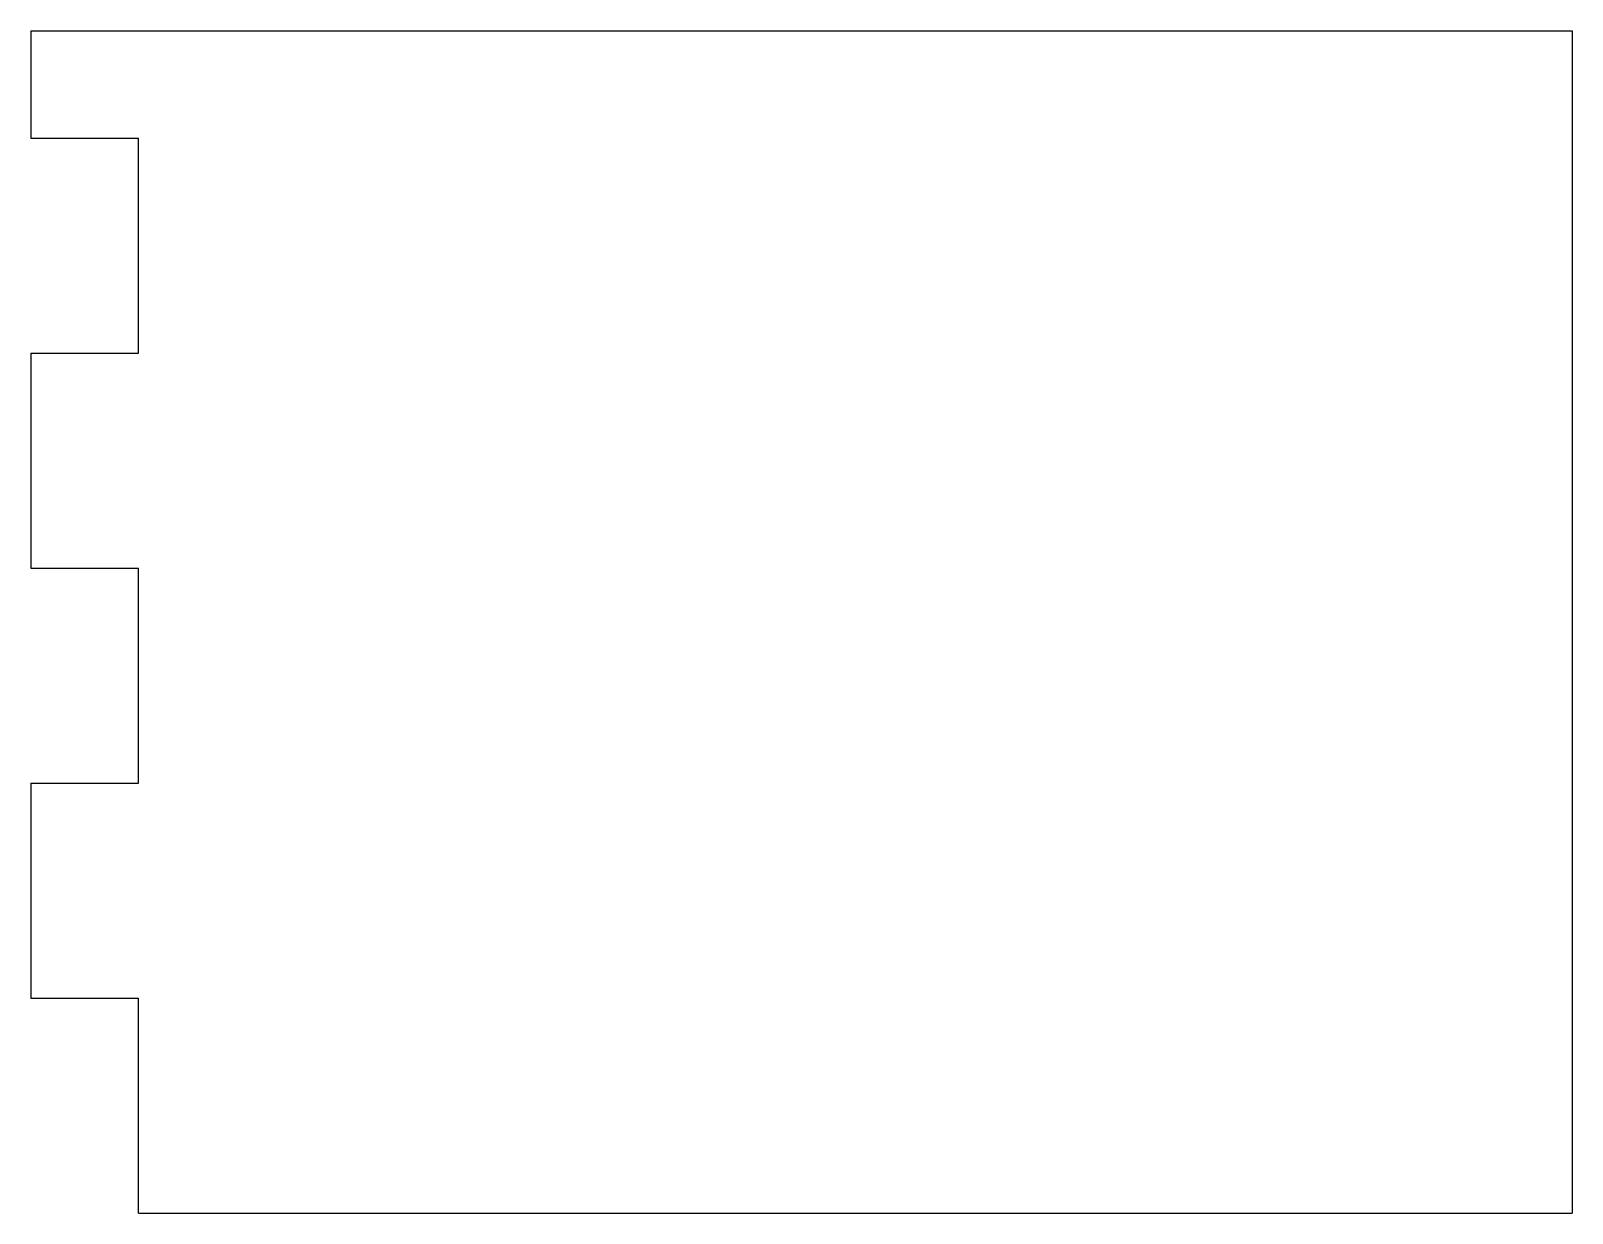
# Model space of a CAD drawing. Header units: millimetres. Extents: x 0 to 86, y -66 to 0.
import ezdxf

# ---------------------------------------------------------------- set-up
doc = ezdxf.new("R2010")
doc.units = ezdxf.units.MM

msp = doc.modelspace()

# ---------------------------------------------------------------- linework, layer by layer
at = {"color": 7, "linetype": 'Continuous', "lineweight": 25}
for p, q in [((0, 0), (0, -6)), ((0, 0), (86, 0)), ((86, 0), (86, -66)), ((0, -6), (6, -6)), ((6, -18), (6, -6)), ((0, -18), (6, -18)), ((0, -18), (0, -30)), ((0, -30), (6, -30)), ((6, -42), (6, -30)), ((0, -42), (6, -42)), ((0, -42), (0, -54)), ((0, -54), (6, -54)), ((6, -66), (6, -54)), ((6, -66), (86, -66))]:
    msp.add_line(p, q, dxfattribs=at)

doc.saveas('drawing.dxf')
